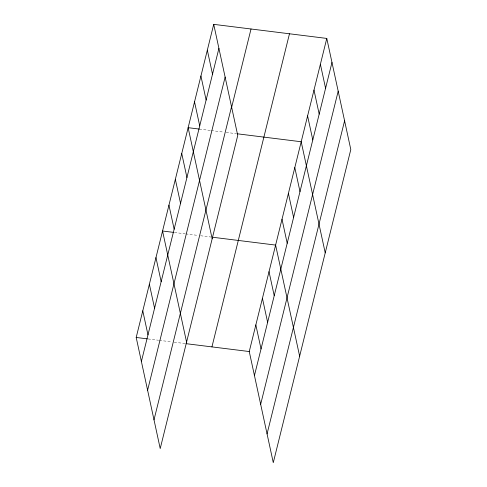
<?xml version="1.0" encoding="UTF-8"?>
<svg xmlns="http://www.w3.org/2000/svg" width="487" height="487" viewBox="0 0 487 487"><rect width="100%" height="100%" fill="white"/><g stroke="black" fill="none" stroke-linecap="round" stroke-linejoin="round"><path stroke-width="0.37" stroke-dasharray="2.44 1.83" d="M199.329 129.073L210.524 130.467M211.273 130.559L223.953 132.135M226.187 132.415L236.536 133.706M174.492 232.494L184.938 233.79M185.687 233.888L198.373 235.465M200.601 235.745L210.95 237.029M148.133 338.952L158.579 340.255M159.328 340.346L172.014 341.923M174.243 342.203L185.334 343.585"/><path stroke-width="0.73" d="M213.72 24.35L237.747 135.459L160.217 448.576L136.196 337.467L213.72 24.35L326.783 38.424L350.804 149.533L273.28 462.65L249.253 351.541L326.783 38.424M141.388 361.482L218.913 48.365M147.604 390.221L225.128 77.104M154.002 419.837L231.532 106.72M231.477 107.968L251.03 28.995M211.942 346.896L289.473 33.78M254.445 375.556L331.976 62.439M260.661 404.295L338.191 91.179M267.065 433.911L344.589 120.794M199.329 129.073L188.14 127.679L212.162 238.788M237.279 133.797L301.197 141.754L325.219 252.863M173.749 232.402L162.555 231.008L186.576 342.118M212.429 237.218L275.612 245.083L299.639 356.192M136.196 337.467L147.391 338.861M186.071 343.676L249.253 351.541M320.385 64.26L325.578 88.275M313.993 90.089L319.18 114.104M307.595 115.918L312.788 139.939M294.799 167.583L299.992 191.604M288.407 193.418L293.6 217.433M282.01 219.247L287.202 243.263M269.025 271.697L274.218 295.712M262.432 298.312L267.625 322.327M207.328 50.179L212.521 74.201M255.845 324.926L261.038 348.942M200.93 76.015L206.123 100.03M194.532 101.844L199.725 125.865M181.742 153.508L186.935 177.524M175.344 179.344L180.537 203.359M168.952 205.173L174.145 229.188M155.962 257.623L161.154 281.638M149.375 284.238L154.568 308.253M142.782 310.852L147.975 334.867"/></g></svg>
